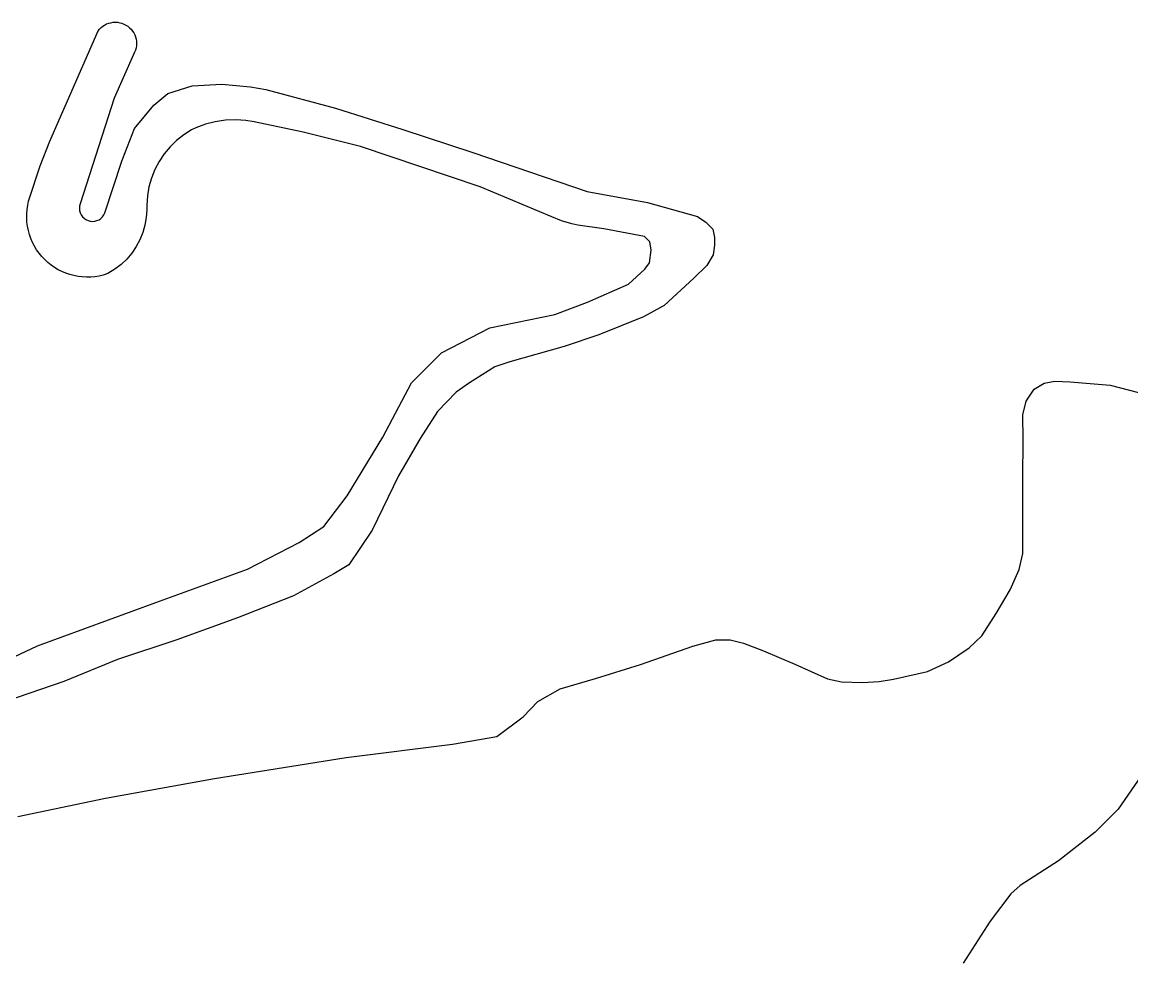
# Model space of a CAD drawing. Header units: millimetres. Extents: x 617751 to 636088, y 68402 to 77988.
# Drawn here: x 622139 to 622398.9, y 69154.3 to 69374.1 of the extents above; entities that cross this region are included whole.
import ezdxf

# ---------------------------------------------------------------- set-up
doc = ezdxf.new("R2010")
doc.units = ezdxf.units.MM
doc.header["$LTSCALE"] = 3
doc.header["$MEASUREMENT"] = 0
doc.layers.add('ALINHAMENTO PREDIAL', color=120, linetype='Continuous')

msp = doc.modelspace()

# ---------------------------------------------------------------- linework, layer by layer
at = {"layer": 'ALINHAMENTO PREDIAL'}
for points in [[(622123.38, 69219.09), (622142.57, 69228.1), (622170.23, 69238.26), (622191.77, 69246.06), (622203.86, 69252.28), (622209.63, 69256.06), (622215.13, 69263.22), (622223.44, 69276.98), (622230.13, 69289.65), (622237.17, 69296.74), (622248.51, 69302.54), (622263.75, 69305.66), (622271.37, 69308.55), (622281.03, 69312.82), (622284.85, 69316.26), (622285.92, 69317.76), (622286.35, 69320.73), (622286.01, 69322.72), (622284.75, 69323.97), (622275.24, 69325.74), (622269.14, 69326.57), (622267.7, 69326.88), (622265.32, 69327.61), (622263.08, 69328.56), (622246.24, 69335.54), (622218.22, 69345.02), (622204.82, 69348.36), (622193.32, 69350.82), (622191.37, 69351.13), (622188.97, 69351.28), (622186.56, 69351.19), (622184.19, 69350.83), (622181.87, 69350.24), (622179.63, 69349.41), (622178.65, 69348.9), (622176.82, 69347.75), (622175.13, 69346.42), (622173.6, 69344.94), (622172.23, 69343.29), (622171.03, 69341.51), (622170.04, 69339.62), (622169.24, 69337.62), (622168.66, 69335.56), (622168.28, 69333.45), (622168.14, 69331.29), (622168.15, 69330.22), (622168.02, 69328.42), (622167.71, 69326.62), (622167.19, 69324.86), (622166.5, 69323.18), (622165.64, 69321.57), (622164.62, 69320.06), (622163.44, 69318.66), (622162.13, 69317.39), (622160.68, 69316.27), (622159.04, 69315.26), (622157.95, 69314.92), (622156.98, 69314.69), (622156, 69314.53), (622155.02, 69314.45), (622154.03, 69314.43), (622153.04, 69314.47), (622152.05, 69314.59), (622151.08, 69314.78), (622150.12, 69315.03), (622149.19, 69315.35), (622148.27, 69315.73), (622147.39, 69316.18), (622146.54, 69316.68), (622145.72, 69317.25), (622144.95, 69317.87), (622144.22, 69318.54), (622143.54, 69319.26), (622142.91, 69320.03), (622142.34, 69320.83), (622141.83, 69321.68), (622141.37, 69322.56), (622140.98, 69323.47), (622140.65, 69324.4), (622140.39, 69325.36), (622140.19, 69326.33), (622140.06, 69327.31), (622140, 69328.3), (622140.01, 69329.29), (622140.09, 69330.28), (622140.24, 69331.26), (622140.45, 69332.23), (622140.59, 69332.71), (622143.16, 69340.51), (622145.39, 69346.27), (622156.72, 69372.09), (622157.05, 69372.5), (622157.42, 69372.86), (622157.83, 69373.19), (622158.27, 69373.47), (622158.73, 69373.71), (622159.22, 69373.89), (622159.73, 69374.02), (622160.24, 69374.1), (622160.76, 69374.13), (622161.28, 69374.1), (622161.8, 69374.02), (622162.3, 69373.88), (622162.79, 69373.69), (622163.25, 69373.45), (622163.69, 69373.17), (622164.09, 69372.84), (622164.46, 69372.47), (622164.79, 69372.06), (622165.07, 69371.62), (622165.31, 69371.15), (622165.49, 69370.67), (622165.63, 69370.16), (622165.71, 69369.65), (622165.73, 69369.13), (622165.7, 69368.61), (622165.62, 69368.09), (622165.48, 69367.59), (622165.3, 69367.1), (622165.03, 69366.59), (622160.52, 69356.32), (622152.55, 69331.6), (622152.41, 69331.09), (622152.36, 69330.56), (622152.41, 69330.02), (622152.54, 69329.51), (622152.77, 69329.02), (622153.07, 69328.58), (622153.45, 69328.21), (622153.89, 69327.9), (622154.37, 69327.67), (622154.89, 69327.53), (622155.42, 69327.48), (622155.95, 69327.53), (622156.47, 69327.67), (622156.95, 69327.89), (622157.39, 69328.2), (622157.77, 69328.57), (622158.07, 69329.01), (622158.3, 69329.49), (622162.29, 69341.57), (622162.56, 69342.21), (622165.3, 69349.21), (622169.82, 69354.72), (622173.1, 69357.4), (622178.76, 69359.21), (622185.73, 69359.63), (622192.45, 69359.01), (622196.06, 69358.36), (622212.36, 69354.03), (622228.13, 69349.03), (622244.55, 69343.65), (622271.3, 69334.48), (622285.43, 69331.9), (622297.16, 69328.65), (622299.11, 69327.28), (622300.76, 69325.63), (622301.17, 69323.7), (622301.17, 69321.89), (622300.82, 69319.67), (622299.33, 69317.14), (622296.3, 69314.22), (622289.35, 69307.76), (622284.5, 69305.13), (622274.03, 69300.96), (622265.91, 69298.16), (622253.24, 69294.61), (622249.71, 69293.43), (622243.75, 69289.71), (622240.64, 69287.52), (622236.25, 69282.94), (622232.22, 69276.65), (622227.09, 69267.92), (622220.94, 69255.22), (622215.51, 69247.1), (622211.94, 69244.99), (622202.54, 69239.84), (622189.4, 69234.63), (622175.15, 69229.52), (622161.3, 69224.93), (622148.73, 69219.76), (622135.24, 69215.17)], [(622123.38, 69219.09), (622142.57, 69228.1), (622170.23, 69238.26), (622191.77, 69246.06), (622203.86, 69252.28), (622209.63, 69256.06), (622215.13, 69263.22), (622223.44, 69276.98), (622230.13, 69289.65), (622237.17, 69296.74), (622248.51, 69302.54), (622263.75, 69305.66), (622271.37, 69308.55), (622281.03, 69312.82), (622284.85, 69316.26), (622285.92, 69317.76), (622286.35, 69320.73), (622286.01, 69322.72), (622284.75, 69323.97), (622275.24, 69325.74), (622269.14, 69326.57), (622267.7, 69326.88), (622265.32, 69327.61), (622263.08, 69328.56), (622246.24, 69335.54), (622218.22, 69345.02), (622204.82, 69348.36), (622193.32, 69350.82), (622191.37, 69351.13), (622188.97, 69351.28), (622186.56, 69351.19), (622184.19, 69350.83), (622181.87, 69350.24), (622179.63, 69349.41), (622178.65, 69348.9), (622176.82, 69347.75), (622175.13, 69346.42), (622173.6, 69344.94), (622172.23, 69343.29), (622171.03, 69341.51), (622170.04, 69339.62), (622169.24, 69337.62), (622168.66, 69335.56), (622168.28, 69333.45), (622168.14, 69331.29), (622168.15, 69330.22), (622168.02, 69328.42), (622167.71, 69326.62), (622167.19, 69324.86), (622166.5, 69323.18), (622165.64, 69321.57), (622164.62, 69320.06), (622163.44, 69318.66), (622162.13, 69317.39), (622160.68, 69316.27), (622159.04, 69315.26), (622157.95, 69314.92), (622156.98, 69314.69), (622156, 69314.53), (622155.02, 69314.45), (622154.03, 69314.43), (622153.04, 69314.47), (622152.05, 69314.59), (622151.08, 69314.78), (622150.12, 69315.03), (622149.19, 69315.35), (622148.27, 69315.73), (622147.39, 69316.18), (622146.54, 69316.68), (622145.72, 69317.25), (622144.95, 69317.87), (622144.22, 69318.54), (622143.54, 69319.26), (622142.91, 69320.03), (622142.34, 69320.83), (622141.83, 69321.68), (622141.37, 69322.56), (622140.98, 69323.47), (622140.65, 69324.4), (622140.39, 69325.36), (622140.19, 69326.33), (622140.06, 69327.31), (622140, 69328.3), (622140.01, 69329.29), (622140.09, 69330.28), (622140.24, 69331.26), (622140.45, 69332.23), (622140.59, 69332.71), (622143.16, 69340.51), (622145.39, 69346.27), (622156.72, 69372.09), (622157.05, 69372.5), (622157.42, 69372.86), (622157.83, 69373.19), (622158.27, 69373.47), (622158.73, 69373.71), (622159.22, 69373.89), (622159.73, 69374.02), (622160.24, 69374.1), (622160.76, 69374.13), (622161.28, 69374.1), (622161.8, 69374.02), (622162.3, 69373.88), (622162.79, 69373.69), (622163.25, 69373.45), (622163.69, 69373.17), (622164.09, 69372.84), (622164.46, 69372.47), (622164.79, 69372.06), (622165.07, 69371.62), (622165.31, 69371.15), (622165.49, 69370.67), (622165.63, 69370.16), (622165.71, 69369.65), (622165.73, 69369.13), (622165.7, 69368.61), (622165.62, 69368.09), (622165.48, 69367.59), (622165.3, 69367.1), (622165.03, 69366.59), (622160.52, 69356.32), (622152.55, 69331.6), (622152.41, 69331.09), (622152.36, 69330.56), (622152.41, 69330.02), (622152.54, 69329.51), (622152.77, 69329.02), (622153.07, 69328.58), (622153.45, 69328.21), (622153.89, 69327.9), (622154.37, 69327.67), (622154.89, 69327.53), (622155.42, 69327.48), (622155.95, 69327.53), (622156.47, 69327.67), (622156.95, 69327.89), (622157.39, 69328.2), (622157.77, 69328.57), (622158.07, 69329.01), (622158.3, 69329.49), (622162.29, 69341.57), (622162.56, 69342.21), (622165.3, 69349.21), (622169.82, 69354.72), (622173.1, 69357.4), (622178.76, 69359.21), (622185.73, 69359.63), (622192.45, 69359.01), (622196.06, 69358.36), (622212.36, 69354.03), (622228.13, 69349.03), (622244.55, 69343.65), (622271.3, 69334.48), (622285.43, 69331.9), (622297.16, 69328.65), (622299.11, 69327.28), (622300.76, 69325.63), (622301.17, 69323.7), (622301.17, 69321.89), (622300.82, 69319.67), (622299.33, 69317.14), (622296.3, 69314.22), (622289.35, 69307.76), (622284.5, 69305.13), (622274.03, 69300.96), (622265.91, 69298.16), (622253.24, 69294.61), (622249.71, 69293.43), (622243.75, 69289.71), (622240.64, 69287.52), (622236.25, 69282.94), (622232.22, 69276.65), (622227.09, 69267.92), (622220.94, 69255.22), (622215.51, 69247.1), (622211.94, 69244.99), (622202.54, 69239.84), (622189.4, 69234.63), (622175.15, 69229.52), (622161.3, 69224.93), (622148.73, 69219.76), (622135.24, 69215.17)], [(622123.38, 69219.09), (622142.57, 69228.1), (622170.23, 69238.26), (622191.77, 69246.06), (622203.86, 69252.28), (622209.63, 69256.06), (622215.13, 69263.22), (622223.44, 69276.98), (622230.13, 69289.65), (622237.17, 69296.74), (622248.51, 69302.54), (622263.75, 69305.66), (622271.37, 69308.55), (622281.03, 69312.82), (622284.85, 69316.26), (622285.92, 69317.76), (622286.35, 69320.73), (622286.01, 69322.72), (622284.75, 69323.97), (622275.24, 69325.74), (622269.14, 69326.57), (622267.7, 69326.88), (622265.32, 69327.61), (622263.08, 69328.56), (622246.24, 69335.54), (622218.22, 69345.02), (622204.82, 69348.36), (622193.32, 69350.82), (622191.37, 69351.13), (622188.97, 69351.28), (622186.56, 69351.19), (622184.19, 69350.83), (622181.87, 69350.24), (622179.63, 69349.41), (622178.65, 69348.9), (622176.82, 69347.75), (622175.13, 69346.42), (622173.6, 69344.94), (622172.23, 69343.29), (622171.03, 69341.51), (622170.04, 69339.62), (622169.24, 69337.62), (622168.66, 69335.56), (622168.28, 69333.45), (622168.14, 69331.29), (622168.15, 69330.22), (622168.02, 69328.42), (622167.71, 69326.62), (622167.19, 69324.86), (622166.5, 69323.18), (622165.64, 69321.57), (622164.62, 69320.06), (622163.44, 69318.66), (622162.13, 69317.39), (622160.68, 69316.27), (622159.04, 69315.26), (622157.95, 69314.92), (622156.98, 69314.69), (622156, 69314.53), (622155.02, 69314.45), (622154.03, 69314.43), (622153.04, 69314.47), (622152.05, 69314.59), (622151.08, 69314.78), (622150.12, 69315.03), (622149.19, 69315.35), (622148.27, 69315.73), (622147.39, 69316.18), (622146.54, 69316.68), (622145.72, 69317.25), (622144.95, 69317.87), (622144.22, 69318.54), (622143.54, 69319.26), (622142.91, 69320.03), (622142.34, 69320.83), (622141.83, 69321.68), (622141.37, 69322.56), (622140.98, 69323.47), (622140.65, 69324.4), (622140.39, 69325.36), (622140.19, 69326.33), (622140.06, 69327.31), (622140, 69328.3), (622140.01, 69329.29), (622140.09, 69330.28), (622140.24, 69331.26), (622140.45, 69332.23), (622140.59, 69332.71), (622143.16, 69340.51), (622145.39, 69346.27), (622156.72, 69372.09), (622157.05, 69372.5), (622157.42, 69372.86), (622157.83, 69373.19), (622158.27, 69373.47), (622158.73, 69373.71), (622159.22, 69373.89), (622159.73, 69374.02), (622160.24, 69374.1), (622160.76, 69374.13), (622161.28, 69374.1), (622161.8, 69374.02), (622162.3, 69373.88), (622162.79, 69373.69), (622163.25, 69373.45), (622163.69, 69373.17), (622164.09, 69372.84), (622164.46, 69372.47), (622164.79, 69372.06), (622165.07, 69371.62), (622165.31, 69371.15), (622165.49, 69370.67), (622165.63, 69370.16), (622165.71, 69369.65), (622165.73, 69369.13), (622165.7, 69368.61), (622165.62, 69368.09), (622165.48, 69367.59), (622165.3, 69367.1), (622165.03, 69366.59), (622160.52, 69356.32), (622152.55, 69331.6), (622152.41, 69331.09), (622152.36, 69330.56), (622152.41, 69330.02), (622152.54, 69329.51), (622152.77, 69329.02), (622153.07, 69328.58), (622153.45, 69328.21), (622153.89, 69327.9), (622154.37, 69327.67), (622154.89, 69327.53), (622155.42, 69327.48), (622155.95, 69327.53), (622156.47, 69327.67), (622156.95, 69327.89), (622157.39, 69328.2), (622157.77, 69328.57), (622158.07, 69329.01), (622158.3, 69329.49), (622162.29, 69341.57), (622162.56, 69342.21), (622165.3, 69349.21), (622169.82, 69354.72), (622173.1, 69357.4), (622178.76, 69359.21), (622185.73, 69359.63), (622192.45, 69359.01), (622196.06, 69358.36), (622212.36, 69354.03), (622228.13, 69349.03), (622244.55, 69343.65), (622271.3, 69334.48), (622285.43, 69331.9), (622297.16, 69328.65), (622299.11, 69327.28), (622300.76, 69325.63), (622301.17, 69323.7), (622301.17, 69321.89), (622300.82, 69319.67), (622299.33, 69317.14), (622296.3, 69314.22), (622289.35, 69307.76), (622284.5, 69305.13), (622274.03, 69300.96), (622265.91, 69298.16), (622253.24, 69294.61), (622249.71, 69293.43), (622243.75, 69289.71), (622240.64, 69287.52), (622236.25, 69282.94), (622232.22, 69276.65), (622227.09, 69267.92), (622220.94, 69255.22), (622215.51, 69247.1), (622211.94, 69244.99), (622202.54, 69239.84), (622189.4, 69234.63), (622175.15, 69229.52), (622161.3, 69224.93), (622148.73, 69219.76), (622135.24, 69215.17)], [(622123.38, 69219.09), (622142.57, 69228.1), (622170.23, 69238.26), (622191.77, 69246.06), (622203.86, 69252.28), (622209.63, 69256.06), (622215.13, 69263.22), (622223.44, 69276.98), (622230.13, 69289.65), (622237.17, 69296.74), (622248.51, 69302.54), (622263.75, 69305.66), (622271.37, 69308.55), (622281.03, 69312.82), (622284.85, 69316.26), (622285.92, 69317.76), (622286.35, 69320.73), (622286.01, 69322.72), (622284.75, 69323.97), (622275.24, 69325.74), (622269.14, 69326.57), (622267.7, 69326.88), (622265.32, 69327.61), (622263.08, 69328.56), (622246.24, 69335.54), (622218.22, 69345.02), (622204.82, 69348.36), (622193.32, 69350.82), (622191.37, 69351.13), (622188.97, 69351.28), (622186.56, 69351.19), (622184.19, 69350.83), (622181.87, 69350.24), (622179.63, 69349.41), (622178.65, 69348.9), (622176.82, 69347.75), (622175.13, 69346.42), (622173.6, 69344.94), (622172.23, 69343.29), (622171.03, 69341.51), (622170.04, 69339.62), (622169.24, 69337.62), (622168.66, 69335.56), (622168.28, 69333.45), (622168.14, 69331.29), (622168.15, 69330.22), (622168.02, 69328.42), (622167.71, 69326.62), (622167.19, 69324.86), (622166.5, 69323.18), (622165.64, 69321.57), (622164.62, 69320.06), (622163.44, 69318.66), (622162.13, 69317.39), (622160.68, 69316.27), (622159.04, 69315.26), (622157.95, 69314.92), (622156.98, 69314.69), (622156, 69314.53), (622155.02, 69314.45), (622154.03, 69314.43), (622153.04, 69314.47), (622152.05, 69314.59), (622151.08, 69314.78), (622150.12, 69315.03), (622149.19, 69315.35), (622148.27, 69315.73), (622147.39, 69316.18), (622146.54, 69316.68), (622145.72, 69317.25), (622144.95, 69317.87), (622144.22, 69318.54), (622143.54, 69319.26), (622142.91, 69320.03), (622142.34, 69320.83), (622141.83, 69321.68), (622141.37, 69322.56), (622140.98, 69323.47), (622140.65, 69324.4), (622140.39, 69325.36), (622140.19, 69326.33), (622140.06, 69327.31), (622140, 69328.3), (622140.01, 69329.29), (622140.09, 69330.28), (622140.24, 69331.26), (622140.45, 69332.23), (622140.59, 69332.71), (622143.16, 69340.51), (622145.39, 69346.27), (622156.72, 69372.09), (622157.05, 69372.5), (622157.42, 69372.86), (622157.83, 69373.19), (622158.27, 69373.47), (622158.73, 69373.71), (622159.22, 69373.89), (622159.73, 69374.02), (622160.24, 69374.1), (622160.76, 69374.13), (622161.28, 69374.1), (622161.8, 69374.02), (622162.3, 69373.88), (622162.79, 69373.69), (622163.25, 69373.45), (622163.69, 69373.17), (622164.09, 69372.84), (622164.46, 69372.47), (622164.79, 69372.06), (622165.07, 69371.62), (622165.31, 69371.15), (622165.49, 69370.67), (622165.63, 69370.16), (622165.71, 69369.65), (622165.73, 69369.13), (622165.7, 69368.61), (622165.62, 69368.09), (622165.48, 69367.59), (622165.3, 69367.1), (622165.03, 69366.59), (622160.52, 69356.32), (622152.55, 69331.6), (622152.41, 69331.09), (622152.36, 69330.56), (622152.41, 69330.02), (622152.54, 69329.51), (622152.77, 69329.02), (622153.07, 69328.58), (622153.45, 69328.21), (622153.89, 69327.9), (622154.37, 69327.67), (622154.89, 69327.53), (622155.42, 69327.48), (622155.95, 69327.53), (622156.47, 69327.67), (622156.95, 69327.89), (622157.39, 69328.2), (622157.77, 69328.57), (622158.07, 69329.01), (622158.3, 69329.49), (622162.29, 69341.57), (622162.56, 69342.21), (622165.3, 69349.21), (622169.82, 69354.72), (622173.1, 69357.4), (622178.76, 69359.21), (622185.73, 69359.63), (622192.45, 69359.01), (622196.06, 69358.36), (622212.36, 69354.03), (622228.13, 69349.03), (622244.55, 69343.65), (622271.3, 69334.48), (622285.43, 69331.9), (622297.16, 69328.65), (622299.11, 69327.28), (622300.76, 69325.63), (622301.17, 69323.7), (622301.17, 69321.89), (622300.82, 69319.67), (622299.33, 69317.14), (622296.3, 69314.22), (622289.35, 69307.76), (622284.5, 69305.13), (622274.03, 69300.96), (622265.91, 69298.16), (622253.24, 69294.61), (622249.71, 69293.43), (622243.75, 69289.71), (622240.64, 69287.52), (622236.25, 69282.94), (622232.22, 69276.65), (622227.09, 69267.92), (622220.94, 69255.22), (622215.51, 69247.1), (622211.94, 69244.99), (622202.54, 69239.84), (622189.4, 69234.63), (622175.15, 69229.52), (622161.3, 69224.93), (622148.73, 69219.76), (622135.24, 69215.17)], [(622123.38, 69219.09), (622142.57, 69228.1), (622170.23, 69238.26), (622191.77, 69246.06), (622203.86, 69252.28), (622209.63, 69256.06), (622215.13, 69263.22), (622223.44, 69276.98), (622230.13, 69289.65), (622237.17, 69296.74), (622248.51, 69302.54), (622263.75, 69305.66), (622271.37, 69308.55), (622281.03, 69312.82), (622284.85, 69316.26), (622285.92, 69317.76), (622286.35, 69320.73), (622286.01, 69322.72), (622284.75, 69323.97), (622275.24, 69325.74), (622269.14, 69326.57), (622267.7, 69326.88), (622265.32, 69327.61), (622263.08, 69328.56), (622246.24, 69335.54), (622218.22, 69345.02), (622204.82, 69348.36), (622193.32, 69350.82), (622191.37, 69351.13), (622188.97, 69351.28), (622186.56, 69351.19), (622184.19, 69350.83), (622181.87, 69350.24), (622179.63, 69349.41), (622178.65, 69348.9), (622176.82, 69347.75), (622175.13, 69346.42), (622173.6, 69344.94), (622172.23, 69343.29), (622171.03, 69341.51), (622170.04, 69339.62), (622169.24, 69337.62), (622168.66, 69335.56), (622168.28, 69333.45), (622168.14, 69331.29), (622168.15, 69330.22), (622168.02, 69328.42), (622167.71, 69326.62), (622167.19, 69324.86), (622166.5, 69323.18), (622165.64, 69321.57), (622164.62, 69320.06), (622163.44, 69318.66), (622162.13, 69317.39), (622160.68, 69316.27), (622159.04, 69315.26), (622157.95, 69314.92), (622156.98, 69314.69), (622156, 69314.53), (622155.02, 69314.45), (622154.03, 69314.43), (622153.04, 69314.47), (622152.05, 69314.59), (622151.08, 69314.78), (622150.12, 69315.03), (622149.19, 69315.35), (622148.27, 69315.73), (622147.39, 69316.18), (622146.54, 69316.68), (622145.72, 69317.25), (622144.95, 69317.87), (622144.22, 69318.54), (622143.54, 69319.26), (622142.91, 69320.03), (622142.34, 69320.83), (622141.83, 69321.68), (622141.37, 69322.56), (622140.98, 69323.47), (622140.65, 69324.4), (622140.39, 69325.36), (622140.19, 69326.33), (622140.06, 69327.31), (622140, 69328.3), (622140.01, 69329.29), (622140.09, 69330.28), (622140.24, 69331.26), (622140.45, 69332.23), (622140.59, 69332.71), (622143.16, 69340.51), (622145.39, 69346.27), (622156.72, 69372.09), (622157.05, 69372.5), (622157.42, 69372.86), (622157.83, 69373.19), (622158.27, 69373.47), (622158.73, 69373.71), (622159.22, 69373.89), (622159.73, 69374.02), (622160.24, 69374.1), (622160.76, 69374.13), (622161.28, 69374.1), (622161.8, 69374.02), (622162.3, 69373.88), (622162.79, 69373.69), (622163.25, 69373.45), (622163.69, 69373.17), (622164.09, 69372.84), (622164.46, 69372.47), (622164.79, 69372.06), (622165.07, 69371.62), (622165.31, 69371.15), (622165.49, 69370.67), (622165.63, 69370.16), (622165.71, 69369.65), (622165.73, 69369.13), (622165.7, 69368.61), (622165.62, 69368.09), (622165.48, 69367.59), (622165.3, 69367.1), (622165.03, 69366.59), (622160.52, 69356.32), (622152.55, 69331.6), (622152.41, 69331.09), (622152.36, 69330.56), (622152.41, 69330.02), (622152.54, 69329.51), (622152.77, 69329.02), (622153.07, 69328.58), (622153.45, 69328.21), (622153.89, 69327.9), (622154.37, 69327.67), (622154.89, 69327.53), (622155.42, 69327.48), (622155.95, 69327.53), (622156.47, 69327.67), (622156.95, 69327.89), (622157.39, 69328.2), (622157.77, 69328.57), (622158.07, 69329.01), (622158.3, 69329.49), (622162.29, 69341.57), (622162.56, 69342.21), (622165.3, 69349.21), (622169.82, 69354.72), (622173.1, 69357.4), (622178.76, 69359.21), (622185.73, 69359.63), (622192.45, 69359.01), (622196.06, 69358.36), (622212.36, 69354.03), (622228.13, 69349.03), (622244.55, 69343.65), (622271.3, 69334.48), (622285.43, 69331.9), (622297.16, 69328.65), (622299.11, 69327.28), (622300.76, 69325.63), (622301.17, 69323.7), (622301.17, 69321.89), (622300.82, 69319.67), (622299.33, 69317.14), (622296.3, 69314.22), (622289.35, 69307.76), (622284.5, 69305.13), (622274.03, 69300.96), (622265.91, 69298.16), (622253.24, 69294.61), (622249.71, 69293.43), (622243.75, 69289.71), (622240.64, 69287.52), (622236.25, 69282.94), (622232.22, 69276.65), (622227.09, 69267.92), (622220.94, 69255.22), (622215.51, 69247.1), (622211.94, 69244.99), (622202.54, 69239.84), (622189.4, 69234.63), (622175.15, 69229.52), (622161.3, 69224.93), (622148.73, 69219.76), (622135.24, 69215.17)], [(622123.38, 69219.09), (622142.57, 69228.1), (622170.23, 69238.26), (622191.77, 69246.06), (622203.86, 69252.28), (622209.63, 69256.06), (622215.13, 69263.22), (622223.44, 69276.98), (622230.13, 69289.65), (622237.17, 69296.74), (622248.51, 69302.54), (622263.75, 69305.66), (622271.37, 69308.55), (622281.03, 69312.82), (622284.85, 69316.26), (622285.92, 69317.76), (622286.35, 69320.73), (622286.01, 69322.72), (622284.75, 69323.97), (622275.24, 69325.74), (622269.14, 69326.57), (622267.7, 69326.88), (622265.32, 69327.61), (622263.08, 69328.56), (622246.24, 69335.54), (622218.22, 69345.02), (622204.82, 69348.36), (622193.32, 69350.82), (622191.37, 69351.13), (622188.97, 69351.28), (622186.56, 69351.19), (622184.19, 69350.83), (622181.87, 69350.24), (622179.63, 69349.41), (622178.65, 69348.9), (622176.82, 69347.75), (622175.13, 69346.42), (622173.6, 69344.94), (622172.23, 69343.29), (622171.03, 69341.51), (622170.04, 69339.62), (622169.24, 69337.62), (622168.66, 69335.56), (622168.28, 69333.45), (622168.14, 69331.29), (622168.15, 69330.22), (622168.02, 69328.42), (622167.71, 69326.62), (622167.19, 69324.86), (622166.5, 69323.18), (622165.64, 69321.57), (622164.62, 69320.06), (622163.44, 69318.66), (622162.13, 69317.39), (622160.68, 69316.27), (622159.04, 69315.26), (622157.95, 69314.92), (622156.98, 69314.69), (622156, 69314.53), (622155.02, 69314.45), (622154.03, 69314.43), (622153.04, 69314.47), (622152.05, 69314.59), (622151.08, 69314.78), (622150.12, 69315.03), (622149.19, 69315.35), (622148.27, 69315.73), (622147.39, 69316.18), (622146.54, 69316.68), (622145.72, 69317.25), (622144.95, 69317.87), (622144.22, 69318.54), (622143.54, 69319.26), (622142.91, 69320.03), (622142.34, 69320.83), (622141.83, 69321.68), (622141.37, 69322.56), (622140.98, 69323.47), (622140.65, 69324.4), (622140.39, 69325.36), (622140.19, 69326.33), (622140.06, 69327.31), (622140, 69328.3), (622140.01, 69329.29), (622140.09, 69330.28), (622140.24, 69331.26), (622140.45, 69332.23), (622140.59, 69332.71), (622143.16, 69340.51), (622145.39, 69346.27), (622156.72, 69372.09), (622157.05, 69372.5), (622157.42, 69372.86), (622157.83, 69373.19), (622158.27, 69373.47), (622158.73, 69373.71), (622159.22, 69373.89), (622159.73, 69374.02), (622160.24, 69374.1), (622160.76, 69374.13), (622161.28, 69374.1), (622161.8, 69374.02), (622162.3, 69373.88), (622162.79, 69373.69), (622163.25, 69373.45), (622163.69, 69373.17), (622164.09, 69372.84), (622164.46, 69372.47), (622164.79, 69372.06), (622165.07, 69371.62), (622165.31, 69371.15), (622165.49, 69370.67), (622165.63, 69370.16), (622165.71, 69369.65), (622165.73, 69369.13), (622165.7, 69368.61), (622165.62, 69368.09), (622165.48, 69367.59), (622165.3, 69367.1), (622165.03, 69366.59), (622160.52, 69356.32), (622152.55, 69331.6), (622152.41, 69331.09), (622152.36, 69330.56), (622152.41, 69330.02), (622152.54, 69329.51), (622152.77, 69329.02), (622153.07, 69328.58), (622153.45, 69328.21), (622153.89, 69327.9), (622154.37, 69327.67), (622154.89, 69327.53), (622155.42, 69327.48), (622155.95, 69327.53), (622156.47, 69327.67), (622156.95, 69327.89), (622157.39, 69328.2), (622157.77, 69328.57), (622158.07, 69329.01), (622158.3, 69329.49), (622162.29, 69341.57), (622162.56, 69342.21), (622165.3, 69349.21), (622169.82, 69354.72), (622173.1, 69357.4), (622178.76, 69359.21), (622185.73, 69359.63), (622192.45, 69359.01), (622196.06, 69358.36), (622212.36, 69354.03), (622228.13, 69349.03), (622244.55, 69343.65), (622271.3, 69334.48), (622285.43, 69331.9), (622297.16, 69328.65), (622299.11, 69327.28), (622300.76, 69325.63), (622301.17, 69323.7), (622301.17, 69321.89), (622300.82, 69319.67), (622299.33, 69317.14), (622296.3, 69314.22), (622289.35, 69307.76), (622284.5, 69305.13), (622274.03, 69300.96), (622265.91, 69298.16), (622253.24, 69294.61), (622249.71, 69293.43), (622243.75, 69289.71), (622240.64, 69287.52), (622236.25, 69282.94), (622232.22, 69276.65), (622227.09, 69267.92), (622220.94, 69255.22), (622215.51, 69247.1), (622211.94, 69244.99), (622202.54, 69239.84), (622189.4, 69234.63), (622175.15, 69229.52), (622161.3, 69224.93), (622148.73, 69219.76), (622135.24, 69215.17)], [(622123.38, 69219.09), (622142.57, 69228.1), (622170.23, 69238.26), (622191.77, 69246.06), (622203.86, 69252.28), (622209.63, 69256.06), (622215.13, 69263.22), (622223.44, 69276.98), (622230.13, 69289.65), (622237.17, 69296.74), (622248.51, 69302.54), (622263.75, 69305.66), (622271.37, 69308.55), (622281.03, 69312.82), (622284.85, 69316.26), (622285.92, 69317.76), (622286.35, 69320.73), (622286.01, 69322.72), (622284.75, 69323.97), (622275.24, 69325.74), (622269.14, 69326.57), (622267.7, 69326.88), (622265.32, 69327.61), (622263.08, 69328.56), (622246.24, 69335.54), (622218.22, 69345.02), (622204.82, 69348.36), (622193.32, 69350.82), (622191.37, 69351.13), (622188.97, 69351.28), (622186.56, 69351.19), (622184.19, 69350.83), (622181.87, 69350.24), (622179.63, 69349.41), (622178.65, 69348.9), (622176.82, 69347.75), (622175.13, 69346.42), (622173.6, 69344.94), (622172.23, 69343.29), (622171.03, 69341.51), (622170.04, 69339.62), (622169.24, 69337.62), (622168.66, 69335.56), (622168.28, 69333.45), (622168.14, 69331.29), (622168.15, 69330.22), (622168.02, 69328.42), (622167.71, 69326.62), (622167.19, 69324.86), (622166.5, 69323.18), (622165.64, 69321.57), (622164.62, 69320.06), (622163.44, 69318.66), (622162.13, 69317.39), (622160.68, 69316.27), (622159.04, 69315.26), (622157.95, 69314.92), (622156.98, 69314.69), (622156, 69314.53), (622155.02, 69314.45), (622154.03, 69314.43), (622153.04, 69314.47), (622152.05, 69314.59), (622151.08, 69314.78), (622150.12, 69315.03), (622149.19, 69315.35), (622148.27, 69315.73), (622147.39, 69316.18), (622146.54, 69316.68), (622145.72, 69317.25), (622144.95, 69317.87), (622144.22, 69318.54), (622143.54, 69319.26), (622142.91, 69320.03), (622142.34, 69320.83), (622141.83, 69321.68), (622141.37, 69322.56), (622140.98, 69323.47), (622140.65, 69324.4), (622140.39, 69325.36), (622140.19, 69326.33), (622140.06, 69327.31), (622140, 69328.3), (622140.01, 69329.29), (622140.09, 69330.28), (622140.24, 69331.26), (622140.45, 69332.23), (622140.59, 69332.71), (622143.16, 69340.51), (622145.39, 69346.27), (622156.72, 69372.09), (622157.05, 69372.5), (622157.42, 69372.86), (622157.83, 69373.19), (622158.27, 69373.47), (622158.73, 69373.71), (622159.22, 69373.89), (622159.73, 69374.02), (622160.24, 69374.1), (622160.76, 69374.13), (622161.28, 69374.1), (622161.8, 69374.02), (622162.3, 69373.88), (622162.79, 69373.69), (622163.25, 69373.45), (622163.69, 69373.17), (622164.09, 69372.84), (622164.46, 69372.47), (622164.79, 69372.06), (622165.07, 69371.62), (622165.31, 69371.15), (622165.49, 69370.67), (622165.63, 69370.16), (622165.71, 69369.65), (622165.73, 69369.13), (622165.7, 69368.61), (622165.62, 69368.09), (622165.48, 69367.59), (622165.3, 69367.1), (622165.03, 69366.59), (622160.52, 69356.32), (622152.55, 69331.6), (622152.41, 69331.09), (622152.36, 69330.56), (622152.41, 69330.02), (622152.54, 69329.51), (622152.77, 69329.02), (622153.07, 69328.58), (622153.45, 69328.21), (622153.89, 69327.9), (622154.37, 69327.67), (622154.89, 69327.53), (622155.42, 69327.48), (622155.95, 69327.53), (622156.47, 69327.67), (622156.95, 69327.89), (622157.39, 69328.2), (622157.77, 69328.57), (622158.07, 69329.01), (622158.3, 69329.49), (622162.29, 69341.57), (622162.56, 69342.21), (622165.3, 69349.21), (622169.82, 69354.72), (622173.1, 69357.4), (622178.76, 69359.21), (622185.73, 69359.63), (622192.45, 69359.01), (622196.06, 69358.36), (622212.36, 69354.03), (622228.13, 69349.03), (622244.55, 69343.65), (622271.3, 69334.48), (622285.43, 69331.9), (622297.16, 69328.65), (622299.11, 69327.28), (622300.76, 69325.63), (622301.17, 69323.7), (622301.17, 69321.89), (622300.82, 69319.67), (622299.33, 69317.14), (622296.3, 69314.22), (622289.35, 69307.76), (622284.5, 69305.13), (622274.03, 69300.96), (622265.91, 69298.16), (622253.24, 69294.61), (622249.71, 69293.43), (622243.75, 69289.71), (622240.64, 69287.52), (622236.25, 69282.94), (622232.22, 69276.65), (622227.09, 69267.92), (622220.94, 69255.22), (622215.51, 69247.1), (622211.94, 69244.99), (622202.54, 69239.84), (622189.4, 69234.63), (622175.15, 69229.52), (622161.3, 69224.93), (622148.73, 69219.76), (622135.24, 69215.17)], [(622123.38, 69219.09), (622142.57, 69228.1), (622170.23, 69238.26), (622191.77, 69246.06), (622203.86, 69252.28), (622209.63, 69256.06), (622215.13, 69263.22), (622223.44, 69276.98), (622230.13, 69289.65), (622237.17, 69296.74), (622248.51, 69302.54), (622263.75, 69305.66), (622271.37, 69308.55), (622281.03, 69312.82), (622284.85, 69316.26), (622285.92, 69317.76), (622286.35, 69320.73), (622286.01, 69322.72), (622284.75, 69323.97), (622275.24, 69325.74), (622269.14, 69326.57), (622267.7, 69326.88), (622265.32, 69327.61), (622263.08, 69328.56), (622246.24, 69335.54), (622218.22, 69345.02), (622204.82, 69348.36), (622193.32, 69350.82), (622191.37, 69351.13), (622188.97, 69351.28), (622186.56, 69351.19), (622184.19, 69350.83), (622181.87, 69350.24), (622179.63, 69349.41), (622178.65, 69348.9), (622176.82, 69347.75), (622175.13, 69346.42), (622173.6, 69344.94), (622172.23, 69343.29), (622171.03, 69341.51), (622170.04, 69339.62), (622169.24, 69337.62), (622168.66, 69335.56), (622168.28, 69333.45), (622168.14, 69331.29), (622168.15, 69330.22), (622168.02, 69328.42), (622167.71, 69326.62), (622167.19, 69324.86), (622166.5, 69323.18), (622165.64, 69321.57), (622164.62, 69320.06), (622163.44, 69318.66), (622162.13, 69317.39), (622160.68, 69316.27), (622159.04, 69315.26), (622157.95, 69314.92), (622156.98, 69314.69), (622156, 69314.53), (622155.02, 69314.45), (622154.03, 69314.43), (622153.04, 69314.47), (622152.05, 69314.59), (622151.08, 69314.78), (622150.12, 69315.03), (622149.19, 69315.35), (622148.27, 69315.73), (622147.39, 69316.18), (622146.54, 69316.68), (622145.72, 69317.25), (622144.95, 69317.87), (622144.22, 69318.54), (622143.54, 69319.26), (622142.91, 69320.03), (622142.34, 69320.83), (622141.83, 69321.68), (622141.37, 69322.56), (622140.98, 69323.47), (622140.65, 69324.4), (622140.39, 69325.36), (622140.19, 69326.33), (622140.06, 69327.31), (622140, 69328.3), (622140.01, 69329.29), (622140.09, 69330.28), (622140.24, 69331.26), (622140.45, 69332.23), (622140.59, 69332.71), (622143.16, 69340.51), (622145.39, 69346.27), (622156.72, 69372.09), (622157.05, 69372.5), (622157.42, 69372.86), (622157.83, 69373.19), (622158.27, 69373.47), (622158.73, 69373.71), (622159.22, 69373.89), (622159.73, 69374.02), (622160.24, 69374.1), (622160.76, 69374.13), (622161.28, 69374.1), (622161.8, 69374.02), (622162.3, 69373.88), (622162.79, 69373.69), (622163.25, 69373.45), (622163.69, 69373.17), (622164.09, 69372.84), (622164.46, 69372.47), (622164.79, 69372.06), (622165.07, 69371.62), (622165.31, 69371.15), (622165.49, 69370.67), (622165.63, 69370.16), (622165.71, 69369.65), (622165.73, 69369.13), (622165.7, 69368.61), (622165.62, 69368.09), (622165.48, 69367.59), (622165.3, 69367.1), (622165.03, 69366.59), (622160.52, 69356.32), (622152.55, 69331.6), (622152.41, 69331.09), (622152.36, 69330.56), (622152.41, 69330.02), (622152.54, 69329.51), (622152.77, 69329.02), (622153.07, 69328.58), (622153.45, 69328.21), (622153.89, 69327.9), (622154.37, 69327.67), (622154.89, 69327.53), (622155.42, 69327.48), (622155.95, 69327.53), (622156.47, 69327.67), (622156.95, 69327.89), (622157.39, 69328.2), (622157.77, 69328.57), (622158.07, 69329.01), (622158.3, 69329.49), (622162.29, 69341.57), (622162.56, 69342.21), (622165.3, 69349.21), (622169.82, 69354.72), (622173.1, 69357.4), (622178.76, 69359.21), (622185.73, 69359.63), (622192.45, 69359.01), (622196.06, 69358.36), (622212.36, 69354.03), (622228.13, 69349.03), (622244.55, 69343.65), (622271.3, 69334.48), (622285.43, 69331.9), (622297.16, 69328.65), (622299.11, 69327.28), (622300.76, 69325.63), (622301.17, 69323.7), (622301.17, 69321.89), (622300.82, 69319.67), (622299.33, 69317.14), (622296.3, 69314.22), (622289.35, 69307.76), (622284.5, 69305.13), (622274.03, 69300.96), (622265.91, 69298.16), (622253.24, 69294.61), (622249.71, 69293.43), (622243.75, 69289.71), (622240.64, 69287.52), (622236.25, 69282.94), (622232.22, 69276.65), (622227.09, 69267.92), (622220.94, 69255.22), (622215.51, 69247.1), (622211.94, 69244.99), (622202.54, 69239.84), (622189.4, 69234.63), (622175.15, 69229.52), (622161.3, 69224.93), (622148.73, 69219.76), (622135.24, 69215.17)], [(622137.95, 69188.1), (622158.45, 69192.42), (622184, 69197.03), (622214.88, 69201.92), (622239.74, 69205.05), (622250.13, 69206.86), (622256.32, 69211.45), (622259.8, 69215.09), (622265.03, 69218.03), (622273.3, 69220.47), (622283.85, 69223.7), (622296.12, 69228.01), (622301.45, 69229.52), (622304.83, 69229.52), (622307.94, 69228.75), (622312.64, 69226.9), (622320, 69223.79), (622327.61, 69220.33), (622330.89, 69219.64), (622335.82, 69219.49), (622339.78, 69219.74), (622343.11, 69220.32), (622351.06, 69222.12), (622356.01, 69224.32), (622360.84, 69227.66), (622363.81, 69230.45), (622367.17, 69235.68), (622370.4, 69241.2), (622372.54, 69245.94), (622373.43, 69249.69), (622373.41, 69259.31), (622373.37, 69267.26), (622373.48, 69276.33), (622373.37, 69282.16), (622374.15, 69285.37), (622376.08, 69288.22), (622378.41, 69289.58), (622380.9, 69290.08), (622384.46, 69289.95), (622393.86, 69289.11), (622405.07, 69286.22)], [(622137.95, 69188.1), (622158.45, 69192.42), (622184, 69197.03), (622214.88, 69201.92), (622239.74, 69205.05), (622250.13, 69206.86), (622256.32, 69211.45), (622259.8, 69215.09), (622265.03, 69218.03), (622273.3, 69220.47), (622283.85, 69223.7), (622296.12, 69228.01), (622301.45, 69229.52), (622304.83, 69229.52), (622307.94, 69228.75), (622312.64, 69226.9), (622320, 69223.79), (622327.61, 69220.33), (622330.89, 69219.64), (622335.82, 69219.49), (622339.78, 69219.74), (622343.11, 69220.32), (622351.06, 69222.12), (622356.01, 69224.32), (622360.84, 69227.66), (622363.81, 69230.45), (622367.17, 69235.68), (622370.4, 69241.2), (622372.54, 69245.94), (622373.43, 69249.69), (622373.41, 69259.31), (622373.37, 69267.26), (622373.48, 69276.33), (622373.37, 69282.16), (622374.15, 69285.37), (622376.08, 69288.22), (622378.41, 69289.58), (622380.9, 69290.08), (622384.46, 69289.95), (622393.86, 69289.11), (622405.07, 69286.22)], [(622137.95, 69188.1), (622158.45, 69192.42), (622184, 69197.03), (622214.88, 69201.92), (622239.74, 69205.05), (622250.13, 69206.86), (622256.32, 69211.45), (622259.8, 69215.09), (622265.03, 69218.03), (622273.3, 69220.47), (622283.85, 69223.7), (622296.12, 69228.01), (622301.45, 69229.52), (622304.83, 69229.52), (622307.94, 69228.75), (622312.64, 69226.9), (622320, 69223.79), (622327.61, 69220.33), (622330.89, 69219.64), (622335.82, 69219.49), (622339.78, 69219.74), (622343.11, 69220.32), (622351.06, 69222.12), (622356.01, 69224.32), (622360.84, 69227.66), (622363.81, 69230.45), (622367.17, 69235.68), (622370.4, 69241.2), (622372.54, 69245.94), (622373.43, 69249.69), (622373.41, 69259.31), (622373.37, 69267.26), (622373.48, 69276.33), (622373.37, 69282.16), (622374.15, 69285.37), (622376.08, 69288.22), (622378.41, 69289.58), (622380.9, 69290.08), (622384.46, 69289.95), (622393.86, 69289.11), (622405.07, 69286.22)], [(622137.95, 69188.1), (622158.45, 69192.42), (622184, 69197.03), (622214.88, 69201.92), (622239.74, 69205.05), (622250.13, 69206.86), (622256.32, 69211.45), (622259.8, 69215.09), (622265.03, 69218.03), (622273.3, 69220.47), (622283.85, 69223.7), (622296.12, 69228.01), (622301.45, 69229.52), (622304.83, 69229.52), (622307.94, 69228.75), (622312.64, 69226.9), (622320, 69223.79), (622327.61, 69220.33), (622330.89, 69219.64), (622335.82, 69219.49), (622339.78, 69219.74), (622343.11, 69220.32), (622351.06, 69222.12), (622356.01, 69224.32), (622360.84, 69227.66), (622363.81, 69230.45), (622367.17, 69235.68), (622370.4, 69241.2), (622372.54, 69245.94), (622373.43, 69249.69), (622373.41, 69259.31), (622373.37, 69267.26), (622373.48, 69276.33), (622373.37, 69282.16), (622374.15, 69285.37), (622376.08, 69288.22), (622378.41, 69289.58), (622380.9, 69290.08), (622384.46, 69289.95), (622393.86, 69289.11), (622405.07, 69286.22)], [(622137.95, 69188.1), (622158.45, 69192.42), (622184, 69197.03), (622214.88, 69201.92), (622239.74, 69205.05), (622250.13, 69206.86), (622256.32, 69211.45), (622259.8, 69215.09), (622265.03, 69218.03), (622273.3, 69220.47), (622283.85, 69223.7), (622296.12, 69228.01), (622301.45, 69229.52), (622304.83, 69229.52), (622307.94, 69228.75), (622312.64, 69226.9), (622320, 69223.79), (622327.61, 69220.33), (622330.89, 69219.64), (622335.82, 69219.49), (622339.78, 69219.74), (622343.11, 69220.32), (622351.06, 69222.12), (622356.01, 69224.32), (622360.84, 69227.66), (622363.81, 69230.45), (622367.17, 69235.68), (622370.4, 69241.2), (622372.54, 69245.94), (622373.43, 69249.69), (622373.41, 69259.31), (622373.37, 69267.26), (622373.48, 69276.33), (622373.37, 69282.16), (622374.15, 69285.37), (622376.08, 69288.22), (622378.41, 69289.58), (622380.9, 69290.08), (622384.46, 69289.95), (622393.86, 69289.11), (622405.07, 69286.22)], [(622137.95, 69188.1), (622158.45, 69192.42), (622184, 69197.03), (622214.88, 69201.92), (622239.74, 69205.05), (622250.13, 69206.86), (622256.32, 69211.45), (622259.8, 69215.09), (622265.03, 69218.03), (622273.3, 69220.47), (622283.85, 69223.7), (622296.12, 69228.01), (622301.45, 69229.52), (622304.83, 69229.52), (622307.94, 69228.75), (622312.64, 69226.9), (622320, 69223.79), (622327.61, 69220.33), (622330.89, 69219.64), (622335.82, 69219.49), (622339.78, 69219.74), (622343.11, 69220.32), (622351.06, 69222.12), (622356.01, 69224.32), (622360.84, 69227.66), (622363.81, 69230.45), (622367.17, 69235.68), (622370.4, 69241.2), (622372.54, 69245.94), (622373.43, 69249.69), (622373.41, 69259.31), (622373.37, 69267.26), (622373.48, 69276.33), (622373.37, 69282.16), (622374.15, 69285.37), (622376.08, 69288.22), (622378.41, 69289.58), (622380.9, 69290.08), (622384.46, 69289.95), (622393.86, 69289.11), (622405.07, 69286.22)], [(622137.95, 69188.1), (622158.45, 69192.42), (622184, 69197.03), (622214.88, 69201.92), (622239.74, 69205.05), (622250.13, 69206.86), (622256.32, 69211.45), (622259.8, 69215.09), (622265.03, 69218.03), (622273.3, 69220.47), (622283.85, 69223.7), (622296.12, 69228.01), (622301.45, 69229.52), (622304.83, 69229.52), (622307.94, 69228.75), (622312.64, 69226.9), (622320, 69223.79), (622327.61, 69220.33), (622330.89, 69219.64), (622335.82, 69219.49), (622339.78, 69219.74), (622343.11, 69220.32), (622351.06, 69222.12), (622356.01, 69224.32), (622360.84, 69227.66), (622363.81, 69230.45), (622367.17, 69235.68), (622370.4, 69241.2), (622372.54, 69245.94), (622373.43, 69249.69), (622373.41, 69259.31), (622373.37, 69267.26), (622373.48, 69276.33), (622373.37, 69282.16), (622374.15, 69285.37), (622376.08, 69288.22), (622378.41, 69289.58), (622380.9, 69290.08), (622384.46, 69289.95), (622393.86, 69289.11), (622405.07, 69286.22)], [(622137.95, 69188.1), (622158.45, 69192.42), (622184, 69197.03), (622214.88, 69201.92), (622239.74, 69205.05), (622250.13, 69206.86), (622256.32, 69211.45), (622259.8, 69215.09), (622265.03, 69218.03), (622273.3, 69220.47), (622283.85, 69223.7), (622296.12, 69228.01), (622301.45, 69229.52), (622304.83, 69229.52), (622307.94, 69228.75), (622312.64, 69226.9), (622320, 69223.79), (622327.61, 69220.33), (622330.89, 69219.64), (622335.82, 69219.49), (622339.78, 69219.74), (622343.11, 69220.32), (622351.06, 69222.12), (622356.01, 69224.32), (622360.84, 69227.66), (622363.81, 69230.45), (622367.17, 69235.68), (622370.4, 69241.2), (622372.54, 69245.94), (622373.43, 69249.69), (622373.41, 69259.31), (622373.37, 69267.26), (622373.48, 69276.33), (622373.37, 69282.16), (622374.15, 69285.37), (622376.08, 69288.22), (622378.41, 69289.58), (622380.9, 69290.08), (622384.46, 69289.95), (622393.86, 69289.11), (622405.07, 69286.22)], [(622402.7, 69199.89), (622395.75, 69189.84), (622390.35, 69184.44), (622381.75, 69177.72), (622372.8, 69171.94), (622370.59, 69170.05), (622365.76, 69163.6), (622359.4, 69153.79)], [(622402.7, 69199.89), (622395.75, 69189.84), (622390.35, 69184.44), (622381.75, 69177.72), (622372.8, 69171.94), (622370.59, 69170.05), (622365.76, 69163.6), (622359.4, 69153.79)], [(622402.7, 69199.89), (622395.75, 69189.84), (622390.35, 69184.44), (622381.75, 69177.72), (622372.8, 69171.94), (622370.59, 69170.05), (622365.76, 69163.6), (622359.4, 69153.79)], [(622402.7, 69199.89), (622395.75, 69189.84), (622390.35, 69184.44), (622381.75, 69177.72), (622372.8, 69171.94), (622370.59, 69170.05), (622365.76, 69163.6), (622359.4, 69153.79)], [(622402.7, 69199.89), (622395.75, 69189.84), (622390.35, 69184.44), (622381.75, 69177.72), (622372.8, 69171.94), (622370.59, 69170.05), (622365.76, 69163.6), (622359.4, 69153.79)], [(622402.7, 69199.89), (622395.75, 69189.84), (622390.35, 69184.44), (622381.75, 69177.72), (622372.8, 69171.94), (622370.59, 69170.05), (622365.76, 69163.6), (622359.4, 69153.79)], [(622402.7, 69199.89), (622395.75, 69189.84), (622390.35, 69184.44), (622381.75, 69177.72), (622372.8, 69171.94), (622370.59, 69170.05), (622365.76, 69163.6), (622359.4, 69153.79)], [(622402.7, 69199.89), (622395.75, 69189.84), (622390.35, 69184.44), (622381.75, 69177.72), (622372.8, 69171.94), (622370.59, 69170.05), (622365.76, 69163.6), (622359.4, 69153.79)]]:
    msp.add_lwpolyline(points, dxfattribs=at)

doc.saveas('drawing.dxf')
